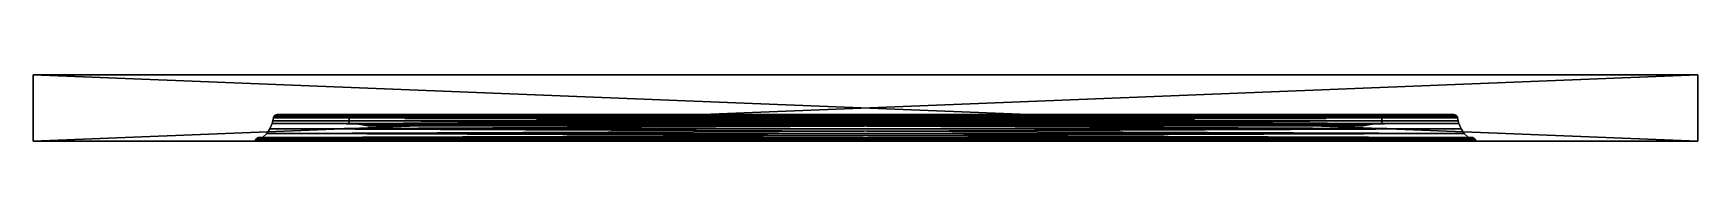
# Model space of a CAD drawing. Header units: centimetres. Extents: x -22.5 to 22.5, y -1.8 to 0.
import ezdxf

# ---------------------------------------------------------------- set-up
doc = ezdxf.new("R2010")
doc.units = ezdxf.units.CM
doc.header["$MEASUREMENT"] = 0
doc.layers.add('CAB_DOORS', color=31, linetype='Continuous')

msp = doc.modelspace()

# ---------------------------------------------------------------- meshes
at = {"layer": 'CAB_DOORS', "color": 31}
mesh = msp.add_polyface(dxfattribs=at)
corners = [(-22.5, -1.8), (-16.5, -1.8, 2.8), (-22.5, -1.8, 66.3), (-16.5, -1.8, 63.5), (-22.5, 0), (-22.5, 0, 66.3), (-16.299, -1.7, 63.299), (-16.299, -1.7, 3.001), (-16.189, -1.591, 63.189), (-16.189, -1.591, 3.111), (-16.102, -1.463, 3.198), (-16.102, -1.463, 63.102), (-16.041, -1.32, 3.259), (-16.041, -1.32, 63.041), (-16.022, -1.245, 63.022), (-16.022, -1.245, 3.278), (-16.009, -1.169, 63.009), (-16.009, -1.169, 3.291), (-16.499, -1.789, 63.499), (-16.499, -1.789, 2.801), (-16.495, -1.771, 63.495), (-16.495, -1.771, 2.805), (-16.488, -1.754, 2.812), (-16.488, -1.754, 63.488), (-16.478, -1.739, 2.822), (-16.478, -1.739, 63.478), (-16.466, -1.725, 63.466), (-16.466, -1.725, 2.834), (-16.451, -1.715, 63.451), (-16.451, -1.715, 2.849), (-16.435, -1.707, 2.865), (-16.435, -1.707, 63.435), (-16.417, -1.702, 2.883), (-16.417, -1.702, 63.417), (-16.399, -1.7, 63.399), (-16.399, -1.7, 2.901), (-16.499, -1.794, 63.499), (-16.499, -1.794, 2.801)]
mesh.append_faces([[corners[k] for k in face] for face in [(5, 0, 2), (8, 7, 9), (10, 8, 9), (11, 12, 13), (14, 12, 15), (16, 15, 17), (20, 19, 21), (22, 20, 21), (23, 24, 25), (26, 24, 27), (28, 27, 29), (30, 28, 29), (31, 32, 33), (34, 32, 35), (18, 37, 19)]], dxfattribs={"vtx0": -1, "color": 31})
mesh.append_faces([[corners[k] for k in face] for face in [(0, 1, 2), (3, 2, 1)]], dxfattribs={"vtx0": -1, "vtx1": -1, "color": 31})
mesh.append_faces([[corners[k] for k in face] for face in [(36, 1, 37), (6, 34, 35)]], dxfattribs={"vtx0": -1, "vtx2": -1, "color": 31})
mesh.append_faces([[corners[k] for k in face] for face in [(4, 0, 5), (6, 7, 8), (10, 12, 11), (13, 12, 14), (18, 19, 20), (22, 24, 23), (25, 24, 26), (30, 32, 31), (33, 32, 34), (3, 1, 36)]], dxfattribs={"vtx1": -1, "color": 31})
mesh.append_faces([[corners[k] for k in face] for face in [(18, 36, 37), (7, 6, 35)]], dxfattribs={"vtx1": -1, "vtx2": -1, "color": 31})
mesh.append_faces([[corners[k] for k in face] for face in [(10, 11, 8), (16, 14, 15), (22, 23, 20), (30, 31, 28), (28, 26, 27)]], dxfattribs={"vtx2": -1, "color": 31})
mesh = msp.add_polyface(dxfattribs=at)
corners = [(-22.5, -1.8, 66.3), (22.5, 0, 66.3), (-22.5, 0, 66.3), (-14.054, -1.08, 5.246), (-14.024, -1.085, 5.276), (-14.054, -1.08, 61.054), (-14.024, -1.085, 61.024), (-13.997, -1.098, 5.303), (-13.997, -1.098, 60.997), (-13.985, -1.108, 5.315), (-13.985, -1.108, 60.985), (-13.974, -1.12, 60.974), (-13.974, -1.12, 5.326), (-13.966, -1.133, 5.334), (-13.966, -1.133, 60.966), (-13.96, -1.147, 60.96), (-13.96, -1.147, 5.34), (-13.96, -1.32, 5.34), (-13.96, -1.32, 60.96), (-13.703, -1.335, 60.703), (-13.703, -1.335, 5.597), (-13.45, -1.38, 60.45), (-15.91, -1.08, 62.91), (-15.91, -1.08, 3.39), (-16.009, -1.169, 63.009), (-16.009, -1.169, 3.291), (-16.006, -1.151, 63.006), (-16.006, -1.151, 3.294), (-15.999, -1.134, 3.301), (-15.999, -1.134, 62.999), (-15.989, -1.119, 3.311), (-15.989, -1.119, 62.989), (-15.977, -1.105, 62.977), (-15.977, -1.105, 3.323), (-15.962, -1.095, 62.962), (-15.962, -1.095, 3.338), (-15.946, -1.087, 3.354), (-15.946, -1.087, 62.946), (-15.928, -1.082, 3.372), (-15.928, -1.082, 62.928)]
mesh.append_faces([[corners[k] for k in face] for face in [(21, 19, 20)]], dxfattribs={"color": 31})
mesh.append_faces([[corners[k] for k in face] for face in [(0, 1, 2), (5, 4, 6), (15, 17, 18), (19, 17, 20), (26, 25, 27), (28, 26, 27), (29, 30, 31), (32, 30, 33), (34, 33, 35), (36, 34, 35), (37, 38, 39), (22, 38, 23)]], dxfattribs={"vtx0": -1, "color": 31})
mesh.append_faces([[corners[k] for k in face] for face in [(5, 22, 23)]], dxfattribs={"vtx0": -1, "vtx2": -1, "color": 31})
mesh.append_faces([[corners[k] for k in face] for face in [(3, 4, 5), (10, 9, 11), (10, 8, 9), (14, 13, 15), (14, 11, 13), (8, 6, 7), (16, 17, 15), (18, 17, 19), (24, 25, 26), (28, 30, 29), (31, 30, 32), (36, 38, 37), (39, 38, 22)]], dxfattribs={"vtx1": -1, "color": 31})
mesh.append_faces([[corners[k] for k in face] for face in [(3, 5, 23)]], dxfattribs={"vtx1": -1, "vtx2": -1, "color": 31})
mesh.append_faces([[corners[k] for k in face] for face in [(6, 4, 7), (8, 7, 9), (9, 12, 11), (11, 12, 13), (13, 16, 15), (28, 29, 26), (36, 37, 34), (34, 32, 33)]], dxfattribs={"vtx2": -1, "color": 31})
mesh = msp.add_polyface(dxfattribs=at)
corners = [(-16.006, -1.151, 63.006), (16.006, -1.151, 63.006), (-16.009, -1.169, 63.009), (16.009, -1.169, 63.009), (-16.022, -1.245, 63.022), (16.102, -1.463, 63.102), (-16.102, -1.463, 63.102), (-16.041, -1.32, 63.041), (16.189, -1.591, 63.189), (-16.189, -1.591, 63.189), (-16.299, -1.7, 63.299), (16.022, -1.245, 63.022), (-16.399, -1.7, 63.399), (16.399, -1.7, 63.399), (-16.417, -1.702, 63.417), (16.435, -1.707, 63.435), (-16.435, -1.707, 63.435), (16.451, -1.715, 63.451), (-16.451, -1.715, 63.451), (-16.466, -1.725, 63.466), (16.488, -1.754, 63.488), (-16.488, -1.754, 63.488), (-16.478, -1.739, 63.478), (16.495, -1.771, 63.495), (-16.495, -1.771, 63.495), (-16.499, -1.789, 63.499), (16.466, -1.725, 63.466), (16.499, -1.789, 63.499), (-16.499, -1.794, 63.499), (-16.5, -1.8, 63.5), (16.499, -1.794, 63.499), (-22.5, -1.8), (22.5, -1.8), (-16.5, -1.8, 2.8), (16.5, -1.8, 63.5), (-22.5, -1.8, 66.3), (-22.5, 0), (-16.299, -1.7, 3.001), (16.299, -1.7, 3.001), (-16.189, -1.591, 3.111), (16.102, -1.463, 3.198), (-16.102, -1.463, 3.198), (16.041, -1.32, 3.259), (-16.041, -1.32, 3.259), (-16.022, -1.245, 3.278), (-16.499, -1.789, 2.801), (16.499, -1.789, 2.801), (-16.495, -1.771, 2.805), (16.488, -1.754, 2.812), (-16.488, -1.754, 2.812), (16.478, -1.739, 2.822), (-16.478, -1.739, 2.822), (-16.466, -1.725, 2.834), (16.435, -1.707, 2.865), (-16.435, -1.707, 2.865), (-16.451, -1.715, 2.849), (16.417, -1.702, 2.883), (-16.417, -1.702, 2.883), (-16.399, -1.7, 2.901), (16.466, -1.725, 2.834), (16.5, -1.8, 2.8), (-16.499, -1.794, 2.801), (16.499, -1.794, 2.801), (16.299, -1.7, 63.299), (22.5, 0, 66.3), (-22.5, 0, 66.3)]
mesh.append_faces([[corners[k] for k in face] for face in [(6, 8, 9), (16, 17, 18), (21, 23, 24), (36, 32, 31), (41, 42, 43), (49, 50, 51), (54, 56, 57), (64, 36, 65)]], dxfattribs={"vtx0": -1, "color": 31})
mesh.append_faces([[corners[k] for k in face] for face in [(0, 1, 2), (2, 3, 4), (9, 8, 10), (12, 13, 14), (18, 17, 19), (24, 23, 25), (25, 27, 28), (37, 38, 39), (43, 42, 44), (45, 46, 47), (51, 50, 52), (57, 56, 58), (33, 60, 61)]], dxfattribs={"vtx1": -1, "color": 31})
mesh.append_faces([[corners[k] for k in face] for face in [(29, 28, 30), (31, 32, 33), (29, 34, 35), (45, 61, 62), (38, 37, 58), (10, 63, 12)]], dxfattribs={"vtx1": -1, "vtx2": -1, "color": 31})
mesh.append_faces([[corners[k] for k in face] for face in [(5, 6, 7), (7, 4, 11), (15, 16, 14), (20, 21, 22), (22, 19, 26), (40, 41, 39), (48, 49, 47), (53, 54, 55), (55, 52, 59)]], dxfattribs={"vtx2": -1, "color": 31})
mesh = msp.add_polyface(dxfattribs=at)
corners = [(22.5, -1.8, 66.3), (22.5, 0, 66.3), (-22.5, -1.8, 66.3), (-16.041, -1.32, 63.041), (16.022, -1.245, 63.022), (16.041, -1.32, 63.041), (16.102, -1.463, 63.102), (16.189, -1.591, 63.189), (-16.102, -1.463, 63.102), (-16.299, -1.7, 63.299), (16.299, -1.7, 63.299), (-16.417, -1.702, 63.417), (16.399, -1.7, 63.399), (16.417, -1.702, 63.417), (16.435, -1.707, 63.435), (16.451, -1.715, 63.451), (-16.435, -1.707, 63.435), (-16.466, -1.725, 63.466), (16.466, -1.725, 63.466), (-16.478, -1.739, 63.478), (16.478, -1.739, 63.478), (16.488, -1.754, 63.488), (16.495, -1.771, 63.495), (-16.488, -1.754, 63.488), (-16.499, -1.789, 63.499), (16.499, -1.789, 63.499), (-16.499, -1.794, 63.499), (16.499, -1.794, 63.499), (-16.5, -1.8, 63.5), (16.5, -1.8, 63.5), (-16.5, -1.8, 2.8), (22.5, -1.8), (16.5, -1.8, 2.8), (22.5, 0), (-22.5, 0), (-16.006, -1.151, 3.294), (16.009, -1.169, 3.291), (16.006, -1.151, 3.294), (-16.189, -1.591, 3.111), (16.299, -1.7, 3.001), (16.189, -1.591, 3.111), (16.102, -1.463, 3.198), (16.041, -1.32, 3.259), (-16.102, -1.463, 3.198), (-16.022, -1.245, 3.278), (16.022, -1.245, 3.278), (-16.009, -1.169, 3.291), (-16.495, -1.771, 2.805), (16.499, -1.789, 2.801), (16.495, -1.771, 2.805), (16.488, -1.754, 2.812), (16.478, -1.739, 2.822), (-16.488, -1.754, 2.812), (-16.466, -1.725, 2.834), (16.466, -1.725, 2.834), (-16.451, -1.715, 2.849), (16.451, -1.715, 2.849), (16.435, -1.707, 2.865), (16.417, -1.702, 2.883), (-16.435, -1.707, 2.865), (-16.399, -1.7, 2.901), (16.399, -1.7, 2.901), (-16.499, -1.794, 2.801), (16.499, -1.794, 2.801), (-16.499, -1.789, 2.801), (-16.399, -1.7, 63.399)]
mesh.append_faces([[corners[k] for k in face] for face in [(3, 4, 5), (6, 3, 5), (9, 7, 10), (11, 12, 13), (14, 11, 13), (17, 15, 18), (19, 18, 20), (21, 19, 20), (24, 22, 25), (28, 27, 29), (35, 36, 37), (38, 39, 40), (41, 38, 40), (44, 42, 45), (46, 45, 36), (47, 48, 49), (50, 47, 49), (53, 51, 54), (55, 54, 56), (57, 55, 56), (60, 58, 61), (64, 63, 48)]], dxfattribs={"vtx0": -1, "color": 31})
mesh.append_faces([[corners[k] for k in face] for face in [(30, 31, 32), (61, 39, 60)]], dxfattribs={"vtx0": -1, "vtx1": -1, "color": 31})
mesh.append_faces([[corners[k] for k in face] for face in [(26, 25, 27), (29, 0, 2), (62, 32, 63), (10, 12, 65)]], dxfattribs={"vtx0": -1, "vtx2": -1, "color": 31})
mesh.append_faces([[corners[k] for k in face] for face in [(0, 1, 2), (6, 7, 8), (14, 15, 16), (21, 22, 23), (33, 31, 34), (41, 42, 43), (50, 51, 52), (57, 58, 59)]], dxfattribs={"vtx1": -1, "color": 31})
mesh = msp.add_polyface(dxfattribs=at)
corners = [(13.45, -1.38, 60.45), (13.703, -1.335, 5.597), (13.703, -1.335, 60.703), (13.96, -1.32, 60.96), (13.96, -1.32, 5.34), (13.96, -1.147, 5.34), (13.96, -1.147, 60.96), (13.966, -1.133, 60.966), (13.966, -1.133, 5.334), (13.974, -1.12, 5.326), (13.974, -1.12, 60.974), (13.985, -1.108, 60.985), (13.985, -1.108, 5.315), (13.997, -1.098, 5.303), (13.997, -1.098, 60.997), (14.024, -1.085, 5.276), (14.024, -1.085, 61.024), (14.054, -1.08, 5.246), (14.054, -1.08, 61.054), (15.91, -1.08, 3.39), (15.91, -1.08, 62.91), (15.928, -1.082, 62.928), (15.928, -1.082, 3.372), (15.946, -1.087, 3.354), (15.946, -1.087, 62.946), (15.962, -1.095, 3.338), (15.962, -1.095, 62.962), (15.977, -1.105, 62.977), (15.977, -1.105, 3.323), (15.989, -1.119, 62.989), (15.989, -1.119, 3.311), (15.999, -1.134, 3.301), (15.999, -1.134, 62.999), (16.006, -1.151, 3.294), (16.006, -1.151, 63.006), (16.009, -1.169, 63.009), (16.009, -1.169, 3.291), (22.5, 0), (-22.5, 0), (22.5, 0, 66.3)]
mesh.append_faces([[corners[k] for k in face] for face in [(0, 1, 2)]], dxfattribs={"color": 31})
mesh.append_faces([[corners[k] for k in face] for face in [(3, 1, 4), (3, 5, 6), (7, 5, 8), (9, 7, 8), (9, 11, 10), (21, 19, 22), (23, 21, 22), (24, 25, 26), (27, 25, 28), (29, 28, 30), (31, 29, 30), (32, 33, 34), (35, 33, 36)]], dxfattribs={"vtx0": -1, "color": 31})
mesh.append_faces([[corners[k] for k in face] for face in [(17, 20, 18)]], dxfattribs={"vtx0": -1, "vtx1": -1, "color": 31})
mesh.append_faces([[corners[k] for k in face] for face in [(2, 1, 3), (4, 5, 3), (6, 5, 7), (18, 16, 17), (16, 14, 15), (14, 11, 13), (20, 19, 21), (23, 25, 24), (26, 25, 27), (31, 33, 32), (34, 33, 35), (37, 38, 39)]], dxfattribs={"vtx1": -1, "color": 31})
mesh.append_faces([[corners[k] for k in face] for face in [(19, 20, 17)]], dxfattribs={"vtx1": -1, "vtx2": -1, "color": 31})
mesh.append_faces([[corners[k] for k in face] for face in [(9, 10, 7), (9, 12, 11), (11, 12, 13), (14, 13, 15), (16, 15, 17), (23, 24, 21), (31, 32, 29), (29, 27, 28)]], dxfattribs={"vtx2": -1, "color": 31})
mesh = msp.add_polyface(dxfattribs=at)
corners = [(16.009, -1.169, 63.009), (16.009, -1.169, 3.291), (16.022, -1.245, 63.022), (16.022, -1.245, 3.278), (16.041, -1.32, 63.041), (16.041, -1.32, 3.259), (16.102, -1.463, 3.198), (16.102, -1.463, 63.102), (16.189, -1.591, 3.111), (16.189, -1.591, 63.189), (16.299, -1.7, 63.299), (16.299, -1.7, 3.001), (16.5, -1.8, 2.8), (22.5, -1.8), (22.5, -1.8, 66.3), (16.5, -1.8, 63.5), (22.5, 0), (22.5, 0, 66.3), (16.399, -1.7, 63.399), (16.399, -1.7, 2.901), (16.417, -1.702, 63.417), (16.417, -1.702, 2.883), (16.435, -1.707, 2.865), (16.435, -1.707, 63.435), (16.451, -1.715, 2.849), (16.451, -1.715, 63.451), (16.466, -1.725, 63.466), (16.466, -1.725, 2.834), (16.478, -1.739, 63.478), (16.478, -1.739, 2.822), (16.488, -1.754, 2.812), (16.488, -1.754, 63.488), (16.495, -1.771, 2.805), (16.495, -1.771, 63.495), (16.499, -1.789, 63.499), (16.499, -1.789, 2.801), (16.499, -1.794, 63.499), (16.499, -1.794, 2.801)]
mesh.append_faces([[corners[k] for k in face] for face in [(2, 1, 3), (4, 3, 5), (6, 4, 5), (7, 8, 9), (10, 8, 11), (14, 16, 17), (20, 19, 21), (22, 20, 21), (23, 24, 25), (26, 24, 27), (28, 27, 29), (30, 28, 29), (31, 32, 33), (34, 32, 35), (15, 37, 12)]], dxfattribs={"vtx0": -1, "color": 31})
mesh.append_faces([[corners[k] for k in face] for face in [(11, 18, 10)]], dxfattribs={"vtx0": -1, "vtx1": -1, "color": 31})
mesh.append_faces([[corners[k] for k in face] for face in [(12, 13, 14), (36, 35, 37)]], dxfattribs={"vtx0": -1, "vtx2": -1, "color": 31})
mesh.append_faces([[corners[k] for k in face] for face in [(0, 1, 2), (6, 8, 7), (9, 8, 10), (13, 16, 14), (18, 19, 20), (22, 24, 23), (25, 24, 26), (30, 32, 31), (33, 32, 34), (34, 35, 36)]], dxfattribs={"vtx1": -1, "color": 31})
mesh.append_faces([[corners[k] for k in face] for face in [(15, 12, 14), (15, 36, 37), (19, 18, 11)]], dxfattribs={"vtx1": -1, "vtx2": -1, "color": 31})
mesh.append_faces([[corners[k] for k in face] for face in [(6, 7, 4), (4, 2, 3), (22, 23, 20), (30, 31, 28), (28, 26, 27)]], dxfattribs={"vtx2": -1, "color": 31})
mesh = msp.add_polyface(dxfattribs=at)
corners = [(-13.45, -1.38, 60.45), (13.45, -1.38, 60.45), (-13.703, -1.335, 60.703), (-13.96, -1.32, 60.96), (13.703, -1.335, 60.703), (13.96, -1.147, 60.96), (-13.96, -1.147, 60.96), (-13.966, -1.133, 60.966), (13.974, -1.12, 60.974), (-13.974, -1.12, 60.974), (-13.985, -1.108, 60.985), (-14.054, -1.08, 61.054), (-14.024, -1.085, 61.024), (14.054, -1.08, 61.054), (-13.997, -1.098, 60.997), (14.024, -1.085, 61.024), (13.997, -1.098, 60.997), (-15.91, -1.08, 62.91), (15.91, -1.08, 62.91), (-15.928, -1.082, 62.928), (15.946, -1.087, 62.946), (-15.946, -1.087, 62.946), (15.962, -1.095, 62.962), (-15.962, -1.095, 62.962), (-15.977, -1.105, 62.977), (15.999, -1.134, 62.999), (-15.999, -1.134, 62.999), (-15.989, -1.119, 62.989), (16.006, -1.151, 63.006), (-16.006, -1.151, 63.006), (15.977, -1.105, 62.977), (13.703, -1.335, 5.597), (-13.703, -1.335, 5.597), (13.96, -1.32, 5.34), (-13.96, -1.32, 5.34), (14.054, -1.08, 5.246), (-14.054, -1.08, 5.246), (-15.91, -1.08, 3.39), (-13.96, -1.147, 5.34), (14.024, -1.085, 5.276), (-14.024, -1.085, 5.276), (-13.985, -1.108, 5.315), (13.985, -1.108, 5.315), (-13.974, -1.12, 5.326), (-13.997, -1.098, 5.303), (-13.966, -1.133, 5.334), (13.966, -1.133, 5.334), (13.997, -1.098, 5.303), (-16.009, -1.169, 3.291), (16.009, -1.169, 3.291), (-16.006, -1.151, 3.294), (15.999, -1.134, 3.301), (-15.999, -1.134, 3.301), (15.989, -1.119, 3.311), (-15.989, -1.119, 3.311), (-15.977, -1.105, 3.323), (15.946, -1.087, 3.354), (-15.946, -1.087, 3.354), (-15.962, -1.095, 3.338), (15.928, -1.082, 3.372), (-15.928, -1.082, 3.372), (15.977, -1.105, 3.323), (-16.022, -1.245, 3.278), (16.022, -1.245, 3.278)]
mesh.append_faces([[corners[k] for k in face] for face in [(3, 5, 6), (8, 10, 9), (21, 22, 23), (26, 28, 29), (31, 0, 32), (33, 32, 34), (38, 33, 34), (36, 39, 40), (52, 53, 54), (57, 59, 60)]], dxfattribs={"vtx0": -1, "color": 31})
mesh.append_faces([[corners[k] for k in face] for face in [(0, 1, 2), (6, 5, 7), (11, 12, 13), (12, 14, 15), (14, 10, 16), (17, 18, 19), (23, 22, 24), (41, 42, 43), (41, 44, 42), (45, 46, 38), (45, 43, 46), (44, 40, 47), (48, 49, 50), (54, 53, 55), (60, 59, 37)]], dxfattribs={"vtx1": -1, "color": 31})
mesh.append_faces([[corners[k] for k in face] for face in [(35, 36, 37), (11, 13, 17)]], dxfattribs={"vtx1": -1, "vtx2": -1, "color": 31})
mesh.append_faces([[corners[k] for k in face] for face in [(3, 2, 4), (8, 9, 7), (20, 21, 19), (25, 26, 27), (27, 24, 30), (51, 52, 50), (56, 57, 58), (58, 55, 61), (48, 62, 63)]], dxfattribs={"vtx2": -1, "color": 31})
mesh = msp.add_polyface(dxfattribs=at)
corners = [(-13.703, -1.335, 60.703), (13.45, -1.38, 60.45), (13.703, -1.335, 60.703), (-13.96, -1.32, 60.96), (13.96, -1.32, 60.96), (13.96, -1.147, 60.96), (-13.966, -1.133, 60.966), (13.966, -1.133, 60.966), (13.974, -1.12, 60.974), (13.985, -1.108, 60.985), (-13.985, -1.108, 60.985), (13.997, -1.098, 60.997), (-13.997, -1.098, 60.997), (14.024, -1.085, 61.024), (-14.024, -1.085, 61.024), (14.054, -1.08, 61.054), (-15.928, -1.082, 62.928), (15.91, -1.08, 62.91), (15.928, -1.082, 62.928), (15.946, -1.087, 62.946), (15.962, -1.095, 62.962), (-15.946, -1.087, 62.946), (-15.977, -1.105, 62.977), (15.977, -1.105, 62.977), (-15.989, -1.119, 62.989), (15.989, -1.119, 62.989), (15.999, -1.134, 62.999), (16.006, -1.151, 63.006), (-15.999, -1.134, 62.999), (-16.009, -1.169, 63.009), (16.009, -1.169, 63.009), (-16.022, -1.245, 63.022), (16.022, -1.245, 63.022), (-13.45, -1.38, 60.45), (13.703, -1.335, 5.597), (13.96, -1.32, 5.34), (-13.703, -1.335, 5.597), (15.91, -1.08, 3.39), (14.054, -1.08, 5.246), (-15.91, -1.08, 3.39), (-15.91, -1.08, 62.91), (13.96, -1.147, 5.34), (-13.96, -1.147, 5.34), (14.024, -1.085, 5.276), (-14.054, -1.08, 5.246), (-14.024, -1.085, 5.276), (13.997, -1.098, 5.303), (-13.997, -1.098, 5.303), (13.985, -1.108, 5.315), (13.974, -1.12, 5.326), (-13.974, -1.12, 5.326), (13.966, -1.133, 5.334), (15.999, -1.134, 3.301), (-16.006, -1.151, 3.294), (16.006, -1.151, 3.294), (15.989, -1.119, 3.311), (-15.999, -1.134, 3.301), (-15.977, -1.105, 3.323), (15.977, -1.105, 3.323), (-15.962, -1.095, 3.338), (15.962, -1.095, 3.338), (15.946, -1.087, 3.354), (15.928, -1.082, 3.372), (-15.946, -1.087, 3.354)]
mesh.append_faces([[corners[k] for k in face] for face in [(0, 1, 2), (3, 2, 4), (6, 5, 7), (8, 6, 7), (16, 17, 18), (19, 16, 18), (22, 20, 23), (24, 23, 25), (26, 24, 25), (29, 27, 30), (31, 30, 32), (52, 53, 54), (57, 55, 58), (59, 58, 60), (61, 59, 60), (39, 62, 37)]], dxfattribs={"vtx0": -1, "color": 31})
mesh.append_faces([[corners[k] for k in face] for face in [(37, 38, 39)]], dxfattribs={"vtx0": -1, "vtx1": -1, "color": 31})
mesh.append_faces([[corners[k] for k in face] for face in [(15, 17, 40)]], dxfattribs={"vtx0": -1, "vtx2": -1, "color": 31})
mesh.append_faces([[corners[k] for k in face] for face in [(4, 5, 3), (19, 20, 21), (26, 27, 28), (1, 33, 34), (41, 35, 42), (38, 43, 44), (52, 55, 56), (61, 62, 63)]], dxfattribs={"vtx1": -1, "color": 31})
mesh.append_faces([[corners[k] for k in face] for face in [(8, 9, 10), (10, 9, 11), (12, 11, 13), (14, 13, 15), (35, 34, 36), (45, 43, 46), (47, 46, 48), (48, 49, 50), (50, 49, 51), (51, 41, 42)]], dxfattribs={"vtx2": -1, "color": 31})

doc.saveas('drawing.dxf')
